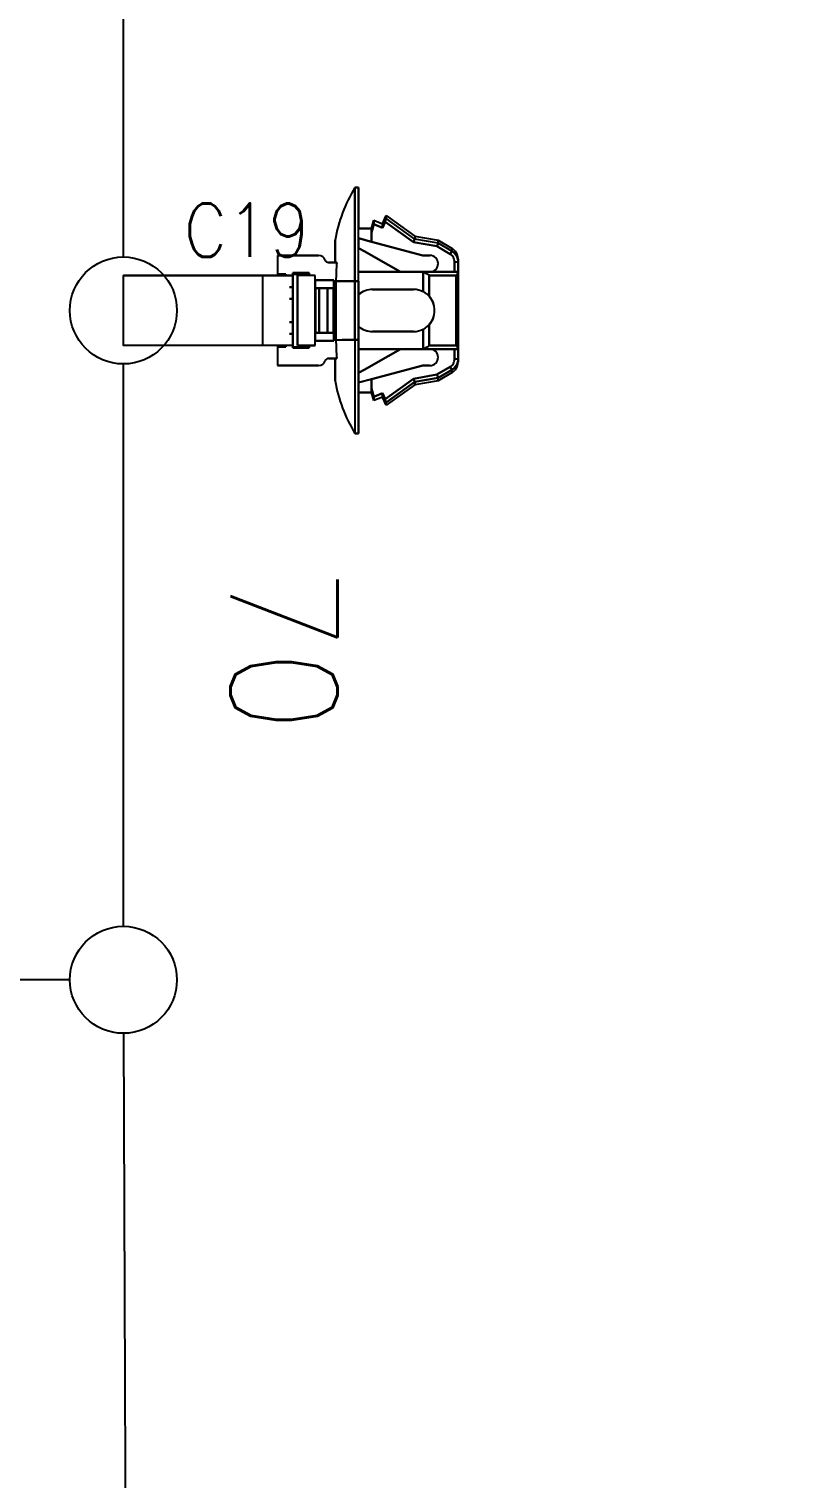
# Model space of a CAD drawing. Header units: inches. Extents: x 47316 to 59086, y 3141 to 11743.
# Drawn here: x 52253.3 to 52289.1, y 8294.4 to 8362.2 of the extents above; entities that cross this region are included whole.
import ezdxf

# ---------------------------------------------------------------- set-up
doc = ezdxf.new("R2010")
doc.units = ezdxf.units.IN
doc.header["$MEASUREMENT"] = 0
doc.styles.get("Standard").update_dxf_attribs({"font": ''})
doc.styles.get('Standard').set_extended_font_data('SimSun')
doc.linetypes.add('_VH_OTCON', pattern='A,0.0001,[7,VeSys.shx,S=0.1,R=0,X=0,Y=0],-0.4,[7,VeSys.shx,S=0.1,R=0,X=0,Y=0],-0.4,["X",Standard,S=1,R=0,X=-0.5,Y=-0.5],-0.0001,[7,VeSys.shx,S=0.1,R=0,X=0,Y=0],-0.4', length=1.2002)

msp = doc.modelspace()

# ---------------------------------------------------------------- linework, layer by layer
at = {"color": 0, "linetype": '_VH_OTCON', "lineweight": -2, "ltscale": 5}
for p, q in [((52257.679, 8351.545), (52257.679, 8382.656)), ((52257.679, 8320.266), (52257.679, 8346.545)), ((52255.179, 8317.766), (52175.961, 8317.766))]:
    msp.add_line(p, q, dxfattribs=at)
at = {"color": 7, "ltscale": 0.0075}
for p, q in [((52268.497, 8354.792), (52268.661, 8354.792)), ((52268.661, 8354.792), (52268.497, 8354.792)), ((52273.313, 8351.31), (52273.149, 8351.31)), ((52273.313, 8351.31), (52273.149, 8351.31)), ((52265.432, 8350.14), (52265.597, 8350.14)), ((52265.597, 8350.14), (52265.432, 8350.14)), ((52268.661, 8350.413), (52268.497, 8350.413)), ((52268.497, 8350.413), (52268.661, 8350.413)), ((52265.597, 8349.593), (52265.432, 8349.593)), ((52265.432, 8349.593), (52265.597, 8349.593)), ((52265.432, 8348.498), (52265.597, 8348.498)), ((52265.597, 8348.498), (52265.432, 8348.498)), ((52265.597, 8347.951), (52265.432, 8347.951)), ((52265.432, 8347.951), (52265.597, 8347.951)), ((52268.497, 8347.677), (52268.661, 8347.677)), ((52268.661, 8347.677), (52268.497, 8347.677)), ((52273.313, 8347.239), (52273.149, 8347.239)), ((52273.149, 8346.781), (52273.313, 8346.781)), ((52273.149, 8346.781), (52273.313, 8346.781)), ((52268.497, 8343.299), (52268.661, 8343.299)), ((52268.661, 8343.299), (52268.497, 8343.299))]:
    msp.add_line(p, q, dxfattribs=at)
at = {"color": 7, "ltscale": 0.2}
for p, q in [((52268.497, 8354.792), (52268.497, 8350.413)), ((52268.497, 8350.413), (52268.497, 8354.792)), ((52268.661, 8350.413), (52268.661, 8354.792)), ((52268.661, 8350.413), (52268.661, 8354.792)), ((52268.497, 8347.677), (52268.497, 8343.299)), ((52268.497, 8347.677), (52268.497, 8343.299)), ((52268.661, 8347.677), (52268.661, 8343.299)), ((52268.661, 8343.299), (52268.661, 8347.677))]:
    msp.add_line(p, q, dxfattribs=at)
at = {"color": 7, "ltscale": 0.087396}
for p, q in [((52268.661, 8354.792), (52268.661, 8352.879)), ((52268.661, 8354.792), (52268.661, 8352.879)), ((52268.661, 8343.299), (52268.661, 8345.212))]:
    msp.add_line(p, q, dxfattribs=at)
at = {"color": 7, "ltscale": 0.019025}
msp.add_line((52269.783, 8353.095), (52269.947, 8353.478), dxfattribs=at)
at = {"color": 7, "ltscale": 0.006177}
msp.add_line((52269.947, 8353.343), (52269.947, 8353.478), dxfattribs=at)
at = {"color": 7, "ltscale": 0.006165}
for p, q in [((52269.947, 8353.478), (52269.947, 8353.343)), ((52271.288, 8352.52), (52271.288, 8352.385)), ((52271.288, 8352.52), (52271.288, 8352.385))]:
    msp.add_line(p, q, dxfattribs=at)
at = {"color": 7, "ltscale": 0.075271}
for p, q in [((52269.947, 8353.478), (52271.288, 8352.52)), ((52271.288, 8352.385), (52269.947, 8353.343)), ((52269.947, 8344.748), (52271.288, 8345.705)), ((52271.288, 8345.705), (52269.947, 8344.748)), ((52271.288, 8345.57), (52269.947, 8344.613))]:
    msp.add_line(p, q, dxfattribs=at)
at = {"color": 7, "ltscale": 0.027499}
for p, q in [((52269.263, 8352.876), (52268.661, 8352.876)), ((52268.661, 8352.876), (52269.263, 8352.876)), ((52269.263, 8345.214), (52268.661, 8345.214)), ((52268.661, 8345.214), (52269.263, 8345.214))]:
    msp.add_line(p, q, dxfattribs=at)
at = {"color": 7, "ltscale": 0.018174}
msp.add_line((52269.263, 8352.876), (52269.373, 8353.259), dxfattribs=at)
at = {"color": 7, "ltscale": 0.018199}
for p, q in [((52269.263, 8352.691), (52269.373, 8353.075)), ((52269.373, 8353.075), (52269.263, 8352.691)), ((52269.263, 8345.399), (52269.373, 8345.016)), ((52269.373, 8345.016), (52269.263, 8345.399))]:
    msp.add_line(p, q, dxfattribs=at)
at = {"color": 7, "ltscale": 0.00033}
for p, q in [((52269.263, 8352.869), (52269.263, 8352.876)), ((52269.783, 8353.095), (52269.783, 8353.088)), ((52269.263, 8345.214), (52269.263, 8345.221))]:
    msp.add_line(p, q, dxfattribs=at)
at = {"color": 7, "ltscale": 0.008441}
for p, q in [((52269.263, 8352.876), (52269.263, 8352.691)), ((52269.263, 8352.691), (52269.263, 8352.876)), ((52269.783, 8353.095), (52269.783, 8352.91))]:
    msp.add_line(p, q, dxfattribs=at)
at = {"color": 7, "ltscale": 0.008432}
msp.add_line((52269.263, 8352.692), (52269.263, 8352.876), dxfattribs=at)
at = {"color": 7, "ltscale": 0.000342}
for p, q in [((52269.263, 8352.876), (52269.263, 8352.869)), ((52269.263, 8345.222), (52269.263, 8345.214))]:
    msp.add_line(p, q, dxfattribs=at)
at = {"color": 7, "ltscale": 0.000286}
for p, q in [((52269.265, 8352.875), (52269.263, 8352.869)), ((52269.263, 8352.869), (52269.265, 8352.875))]:
    msp.add_line(p, q, dxfattribs=at)
at = {"color": 7, "ltscale": 0.002209}
msp.add_line((52269.264, 8352.821), (52269.263, 8352.869), dxfattribs=at)
at = {"color": 7, "ltscale": 0.003674}
for p, q in [((52269.263, 8352.869), (52269.263, 8352.788)), ((52269.263, 8345.302), (52269.263, 8345.222))]:
    msp.add_line(p, q, dxfattribs=at)
at = {"color": 7, "ltscale": 0.00434}
msp.add_line((52269.263, 8352.788), (52269.263, 8352.693), dxfattribs=at)
at = {"color": 7, "ltscale": 0.019785}
for p, q in [((52269.263, 8352.258), (52269.263, 8352.691)), ((52269.263, 8352.691), (52269.263, 8352.258)), ((52269.263, 8345.832), (52269.263, 8345.399)), ((52269.263, 8345.399), (52269.263, 8345.832))]:
    msp.add_line(p, q, dxfattribs=at)
at = {"color": 7, "ltscale": 0.000925}
msp.add_line((52269.373, 8353.259), (52269.373, 8353.239), dxfattribs=at)
at = {"color": 7, "ltscale": 0.020195}
for p, q in [((52269.373, 8353.259), (52269.783, 8353.095)), ((52269.373, 8353.075), (52269.783, 8352.91)), ((52269.783, 8352.91), (52269.373, 8353.075)), ((52269.373, 8345.016), (52269.783, 8345.18)), ((52269.783, 8345.18), (52269.373, 8345.016)), ((52269.783, 8344.996), (52269.373, 8344.831))]:
    msp.add_line(p, q, dxfattribs=at)
at = {"color": 7, "ltscale": 0.000912}
for p, q in [((52269.373, 8353.239), (52269.373, 8353.259)), ((52269.783, 8344.996), (52269.783, 8345.016))]:
    msp.add_line(p, q, dxfattribs=at)
at = {"color": 7, "ltscale": 0.002823}
msp.add_line((52269.373, 8353.239), (52269.373, 8353.177), dxfattribs=at)
at = {"color": 7, "ltscale": 0.00282}
for p, q in [((52269.373, 8353.177), (52269.373, 8353.239)), ((52269.783, 8345.016), (52269.783, 8345.078))]:
    msp.add_line(p, q, dxfattribs=at)
at = {"color": 7, "ltscale": 0.004681}
for p, q in [((52269.373, 8353.177), (52269.373, 8353.075)), ((52269.373, 8353.075), (52269.373, 8353.177))]:
    msp.add_line(p, q, dxfattribs=at)
at = {"color": 7, "ltscale": 0.013619}
for p, q in [((52269.783, 8352.91), (52269.901, 8353.184)), ((52269.901, 8353.184), (52269.783, 8352.91)), ((52269.783, 8345.18), (52269.901, 8344.906)), ((52269.901, 8344.906), (52269.783, 8345.18))]:
    msp.add_line(p, q, dxfattribs=at)
at = {"color": 7, "ltscale": 0.000327}
msp.add_line((52269.783, 8353.088), (52269.783, 8353.095), dxfattribs=at)
at = {"color": 7, "ltscale": 0.008429}
for p, q in [((52269.783, 8352.91), (52269.783, 8353.095)), ((52269.373, 8345.016), (52269.373, 8344.831))]:
    msp.add_line(p, q, dxfattribs=at)
at = {"color": 7, "ltscale": 0.001593}
msp.add_line((52269.784, 8353.053), (52269.783, 8353.088), dxfattribs=at)
at = {"color": 7, "ltscale": 0.003809}
msp.add_line((52269.783, 8353.088), (52269.783, 8353.004), dxfattribs=at)
at = {"color": 7, "ltscale": 0.004291}
msp.add_line((52269.783, 8353.004), (52269.783, 8352.91), dxfattribs=at)
at = {"color": 7, "ltscale": 0.074459}
for p, q in [((52269.901, 8353.184), (52271.227, 8352.237)), ((52271.227, 8352.237), (52269.901, 8353.184)), ((52269.901, 8344.906), (52271.227, 8345.854)), ((52271.227, 8345.854), (52269.901, 8344.906))]:
    msp.add_line(p, q, dxfattribs=at)
at = {"color": 7, "ltscale": 0.075264}
msp.add_line((52271.288, 8352.385), (52269.948, 8353.343), dxfattribs=at)
at = {"color": 7, "ltscale": 0.047501}
for p, q in [((52267.567, 8351.289), (52267.567, 8352.329)), ((52267.567, 8352.329), (52267.567, 8351.289)), ((52267.567, 8345.762), (52267.567, 8346.801)), ((52267.567, 8346.801), (52267.567, 8345.762))]:
    msp.add_line(p, q, dxfattribs=at)
at = {"color": 7, "ltscale": 0.020602}
for p, q in [((52268.661, 8352.419), (52268.661, 8351.968)), ((52268.661, 8352.419), (52268.661, 8351.968)), ((52268.661, 8345.672), (52268.661, 8346.123))]:
    msp.add_line(p, q, dxfattribs=at)
at = {"color": 7, "ltscale": 0.028456}
for p, q in [((52269.263, 8352.258), (52268.661, 8352.419)), ((52268.661, 8352.419), (52269.263, 8352.258)), ((52269.263, 8345.832), (52268.661, 8345.672)), ((52268.661, 8345.672), (52269.263, 8345.832))]:
    msp.add_line(p, q, dxfattribs=at)
at = {"color": 7, "ltscale": 0.11383}
for p, q in [((52271.671, 8351.617), (52269.263, 8352.258)), ((52269.263, 8352.258), (52271.671, 8351.617)), ((52271.671, 8346.473), (52269.263, 8345.832)), ((52269.263, 8345.832), (52271.671, 8346.473))]:
    msp.add_line(p, q, dxfattribs=at)
at = {"color": 7, "ltscale": 0.004321}
for p, q in [((52271.227, 8352.237), (52271.264, 8352.324)), ((52271.264, 8352.324), (52271.227, 8352.237)), ((52271.264, 8345.766), (52271.227, 8345.854)), ((52271.227, 8345.854), (52271.264, 8345.766))]:
    msp.add_line(p, q, dxfattribs=at)
at = {"color": 7, "ltscale": 0.051095}
for p, q in [((52271.227, 8352.237), (52272.329, 8352.044)), ((52272.329, 8352.044), (52271.227, 8352.237)), ((52271.227, 8345.854), (52272.329, 8346.046)), ((52272.329, 8346.046), (52271.227, 8345.854))]:
    msp.add_line(p, q, dxfattribs=at)
at = {"color": 7, "ltscale": 0.000205}
for p, q in [((52271.264, 8352.324), (52271.265, 8352.328)), ((52271.265, 8352.328), (52271.264, 8352.324)), ((52271.265, 8345.762), (52271.264, 8345.766)), ((52271.264, 8345.766), (52271.265, 8345.762))]:
    msp.add_line(p, q, dxfattribs=at)
at = {"color": 7, "ltscale": 0.002621}
for p, q in [((52271.265, 8352.328), (52271.288, 8352.381)), ((52271.288, 8352.381), (52271.265, 8352.328)), ((52271.288, 8345.709), (52271.265, 8345.762)), ((52271.265, 8345.762), (52271.288, 8345.709))]:
    msp.add_line(p, q, dxfattribs=at)
at = {"color": 7, "ltscale": 0.05076}
for p, q in [((52271.288, 8352.52), (52272.383, 8352.329)), ((52272.383, 8345.762), (52271.288, 8345.57))]:
    msp.add_line(p, q, dxfattribs=at)
at = {"color": 7, "ltscale": 0.050769}
msp.add_line((52272.382, 8352.19), (52271.288, 8352.385), dxfattribs=at)
at = {"color": 7, "ltscale": 0.050773}
for p, q in [((52272.382, 8352.19), (52271.288, 8352.381)), ((52271.288, 8345.709), (52272.382, 8345.901)), ((52272.382, 8345.901), (52271.288, 8345.709))]:
    msp.add_line(p, q, dxfattribs=at)
at = {"color": 7, "ltscale": 0.004276}
for p, q in [((52272.362, 8352.132), (52272.329, 8352.044)), ((52272.329, 8352.044), (52272.361, 8352.132)), ((52272.361, 8345.958), (52272.329, 8346.046)), ((52272.329, 8346.046), (52272.362, 8345.959))]:
    msp.add_line(p, q, dxfattribs=at)
at = {"color": 7, "ltscale": 0.0329}
for p, q in [((52272.329, 8352.044), (52272.95, 8351.679)), ((52272.95, 8351.679), (52272.329, 8352.044)), ((52272.329, 8346.046), (52272.95, 8346.412)), ((52272.95, 8346.412), (52272.329, 8346.046))]:
    msp.add_line(p, q, dxfattribs=at)
at = {"color": 7, "ltscale": 0.002806}
for p, q in [((52272.361, 8352.132), (52272.382, 8352.19)), ((52272.382, 8345.901), (52272.361, 8345.958))]:
    msp.add_line(p, q, dxfattribs=at)
at = {"color": 7, "ltscale": 0.00266}
for p, q in [((52272.382, 8352.19), (52272.363, 8352.135)), ((52272.363, 8345.956), (52272.382, 8345.901))]:
    msp.add_line(p, q, dxfattribs=at)
at = {"color": 7, "ltscale": 0.034163}
for p, q in [((52273.028, 8351.813), (52272.382, 8352.19)), ((52272.382, 8345.901), (52273.028, 8346.278))]:
    msp.add_line(p, q, dxfattribs=at)
at = {"color": 7, "ltscale": 0.006219}
msp.add_line((52272.383, 8352.192), (52272.383, 8352.329), dxfattribs=at)
at = {"color": 7, "ltscale": 0.006223}
for p, q in [((52272.383, 8352.329), (52272.383, 8352.192)), ((52272.383, 8345.762), (52272.383, 8345.898)), ((52272.383, 8345.762), (52272.383, 8345.898))]:
    msp.add_line(p, q, dxfattribs=at)
at = {"color": 7, "ltscale": 0.034946}
for p, q in [((52272.383, 8352.329), (52273.042, 8351.941)), ((52273.042, 8346.15), (52272.383, 8345.762))]:
    msp.add_line(p, q, dxfattribs=at)
at = {"color": 7, "ltscale": 0.000128}
for p, q in [((52272.383, 8352.192), (52272.383, 8352.19)), ((52272.383, 8352.19), (52272.383, 8352.192)), ((52272.383, 8345.901), (52272.383, 8345.898))]:
    msp.add_line(p, q, dxfattribs=at)
at = {"color": 7, "ltscale": 0.034208}
for p, q in [((52273.028, 8351.813), (52272.383, 8352.192)), ((52273.028, 8346.278), (52272.383, 8345.898))]:
    msp.add_line(p, q, dxfattribs=at)
at = {"color": 7, "ltscale": 0.039999}
for p, q in [((52264.885, 8351.617), (52264.885, 8350.742)), ((52264.885, 8351.617), (52264.885, 8350.742)), ((52264.885, 8347.349), (52264.885, 8346.473)), ((52264.885, 8347.349), (52264.885, 8346.473))]:
    msp.add_line(p, q, dxfattribs=at)
at = {"color": 7, "ltscale": 0.022501}
for p, q in [((52264.885, 8351.617), (52265.378, 8351.617)), ((52265.378, 8351.617), (52264.885, 8351.617)), ((52264.885, 8346.473), (52265.378, 8346.473)), ((52264.885, 8346.473), (52265.378, 8346.473))]:
    msp.add_line(p, q, dxfattribs=at)
at = {"color": 7, "ltscale": 0.064999}
for p, q in [((52265.378, 8351.617), (52266.801, 8351.617)), ((52266.801, 8351.617), (52265.378, 8351.617)), ((52265.378, 8346.473), (52266.801, 8346.473)), ((52265.378, 8346.473), (52266.801, 8346.473))]:
    msp.add_line(p, q, dxfattribs=at)
at = {"color": 7, "ltscale": 0.015242}
for p, q in [((52268.952, 8351.8), (52268.661, 8351.964)), ((52268.661, 8346.126), (52268.952, 8346.29))]:
    msp.add_line(p, q, dxfattribs=at)
at = {"color": 7, "ltscale": 0.015215}
msp.add_line((52268.661, 8351.964), (52268.951, 8351.801), dxfattribs=at)
at = {"color": 7, "ltscale": 0.02701}
msp.add_line((52268.951, 8351.801), (52269.466, 8351.51), dxfattribs=at)
at = {"color": 7, "ltscale": 0.026985}
for p, q in [((52269.466, 8351.51), (52268.952, 8351.8)), ((52268.952, 8346.29), (52269.466, 8346.581))]:
    msp.add_line(p, q, dxfattribs=at)
at = {"color": 7, "ltscale": 0.064963}
msp.add_line((52269.393, 8351.551), (52270.632, 8350.851), dxfattribs=at)
at = {"color": 7, "ltscale": 0.061156}
for p, q in [((52270.632, 8350.851), (52269.466, 8351.51)), ((52269.466, 8346.581), (52270.632, 8347.239))]:
    msp.add_line(p, q, dxfattribs=at)
at = {"color": 7, "ltscale": 0.061161}
msp.add_line((52269.466, 8351.51), (52270.632, 8350.851), dxfattribs=at)
at = {"color": 7, "ltscale": 0.014999}
for p, q in [((52272, 8351.617), (52271.671, 8351.617)), ((52272, 8351.617), (52271.671, 8351.617)), ((52271.671, 8351.617), (52272, 8351.617)), ((52272, 8346.473), (52271.671, 8346.473)), ((52271.671, 8346.473), (52272, 8346.473))]:
    msp.add_line(p, q, dxfattribs=at)
at = {"color": 7, "ltscale": 0.007092}
for p, q in [((52273.028, 8351.813), (52272.95, 8351.679)), ((52272.95, 8351.679), (52273.028, 8351.813)), ((52272.95, 8346.412), (52273.028, 8346.278)), ((52273.028, 8346.278), (52272.95, 8346.412))]:
    msp.add_line(p, q, dxfattribs=at)
at = {"color": 7, "ltscale": 0.00587}
msp.add_line((52273.044, 8351.94), (52273.028, 8351.813), dxfattribs=at)
at = {"color": 7, "ltscale": 0.005865}
for p, q in [((52273.028, 8351.813), (52273.043, 8351.94)), ((52273.043, 8346.15), (52273.028, 8346.278))]:
    msp.add_line(p, q, dxfattribs=at)
at = {"color": 7, "ltscale": 0.007248}
msp.add_line((52273.313, 8351.31), (52273.313, 8351.468), dxfattribs=at)
at = {"color": 7, "ltscale": 0.001605}
msp.add_line((52273.313, 8351.425), (52273.313, 8351.46), dxfattribs=at)
at = {"color": 7, "ltscale": 0.006183}
msp.add_line((52273.313, 8351.445), (52273.313, 8351.31), dxfattribs=at)
at = {"color": 7, "ltscale": 0.004422}
msp.add_line((52273.313, 8351.31), (52273.313, 8351.407), dxfattribs=at)
at = {"color": 7, "ltscale": 0.012915}
msp.add_line((52273.313, 8351.407), (52273.313, 8351.124), dxfattribs=at)
at = {"color": 0, "ltscale": 0.378893}
msp.add_line((52264.179, 8350.687), (52257.679, 8350.687), dxfattribs=at)
at = {"color": 0, "ltscale": 0.37888}
msp.add_line((52264.179, 8350.687), (52257.679, 8350.687), dxfattribs=at)
at = {"color": 7, "ltscale": 0.0644}
for p, q in [((52264.179, 8350.687), (52265.589, 8350.687)), ((52265.589, 8350.687), (52264.179, 8350.687)), ((52265.589, 8347.403), (52264.179, 8347.403)), ((52265.589, 8347.403), (52264.179, 8347.403))]:
    msp.add_line(p, q, dxfattribs=at)
at = {"color": 7, "ltscale": 0.0175}
for p, q in [((52264.885, 8350.742), (52265.268, 8350.742)), ((52265.268, 8350.742), (52264.885, 8350.742)), ((52264.885, 8347.349), (52265.268, 8347.349)), ((52264.885, 8347.349), (52265.268, 8347.349)), ((52265.268, 8347.349), (52264.885, 8347.349))]:
    msp.add_line(p, q, dxfattribs=at)
at = {"color": 7, "ltscale": 0.002499}
for p, q in [((52264.885, 8350.742), (52264.885, 8350.687)), ((52265.268, 8350.687), (52265.268, 8350.742)), ((52265.268, 8350.742), (52265.268, 8350.687)), ((52265.597, 8350.797), (52265.597, 8350.742)), ((52265.597, 8350.742), (52265.597, 8350.797)), ((52265.597, 8350.742), (52265.597, 8350.797)), ((52266.308, 8350.687), (52266.308, 8350.742)), ((52266.308, 8350.742), (52266.308, 8350.687)), ((52266.308, 8350.687), (52266.308, 8350.742)), ((52264.885, 8347.403), (52264.885, 8347.349)), ((52265.268, 8347.349), (52265.268, 8347.403)), ((52265.268, 8347.403), (52265.268, 8347.349)), ((52265.597, 8347.294), (52265.597, 8347.349)), ((52265.597, 8347.294), (52265.597, 8347.349)), ((52266.308, 8347.349), (52266.308, 8347.403)), ((52266.308, 8347.403), (52266.308, 8347.349)), ((52266.308, 8347.349), (52266.308, 8347.403))]:
    msp.add_line(p, q, dxfattribs=at)
at = {"color": 7, "ltscale": 2.6e-05}
for p, q in [((52264.885, 8350.742), (52264.886, 8350.742)), ((52264.886, 8347.349), (52264.885, 8347.349))]:
    msp.add_line(p, q, dxfattribs=at)
at = {"color": 7, "ltscale": 0.035001}
for p, q in [((52266.363, 8350.797), (52265.597, 8350.797)), ((52266.363, 8350.797), (52265.597, 8350.797)), ((52265.597, 8350.797), (52266.363, 8350.797)), ((52265.597, 8347.294), (52266.363, 8347.294)), ((52266.363, 8347.294), (52265.597, 8347.294)), ((52268.661, 8347.677), (52267.895, 8347.677)), ((52268.661, 8347.677), (52267.895, 8347.677))]:
    msp.add_line(p, q, dxfattribs=at)
at = {"color": 7, "ltscale": 0.032501}
for p, q in [((52265.597, 8350.742), (52266.308, 8350.742)), ((52266.308, 8350.742), (52265.597, 8350.742)), ((52265.597, 8347.349), (52266.308, 8347.349)), ((52265.597, 8347.349), (52266.308, 8347.349))]:
    msp.add_line(p, q, dxfattribs=at)
at = {"color": 7, "ltscale": 0.154999}
for p, q in [((52265.597, 8347.349), (52265.597, 8350.742)), ((52265.597, 8350.742), (52265.597, 8347.349))]:
    msp.add_line(p, q, dxfattribs=at)
at = {"color": 7, "ltscale": 0.0375}
for p, q in [((52266.636, 8350.687), (52265.815, 8350.687)), ((52266.636, 8350.687), (52265.815, 8350.687)), ((52265.815, 8347.403), (52266.636, 8347.403)), ((52266.636, 8347.403), (52265.815, 8347.403))]:
    msp.add_line(p, q, dxfattribs=at)
at = {"color": 7, "ltscale": 0.15}
for p, q in [((52265.815, 8350.687), (52265.815, 8347.403)), ((52265.815, 8347.403), (52265.815, 8350.687)), ((52266.636, 8347.403), (52266.636, 8350.687)), ((52266.636, 8347.403), (52266.636, 8350.687)), ((52273.231, 8350.687), (52273.231, 8347.403)), ((52273.231, 8347.403), (52273.231, 8350.687))]:
    msp.add_line(p, q, dxfattribs=at)
at = {"color": 7, "ltscale": 0.004999}
for p, q in [((52266.363, 8350.687), (52266.363, 8350.797)), ((52266.363, 8350.797), (52266.363, 8350.687)), ((52266.363, 8347.294), (52266.363, 8347.403)), ((52266.363, 8347.403), (52266.363, 8347.294))]:
    msp.add_line(p, q, dxfattribs=at)
at = {"color": 7, "ltscale": 0.017476}
for p, q in [((52267.265, 8351.289), (52267.648, 8351.289)), ((52267.265, 8346.801), (52267.648, 8346.801))]:
    msp.add_line(p, q, dxfattribs=at)
at = {"color": 7, "ltscale": 0.017471}
for p, q in [((52267.647, 8351.289), (52267.265, 8351.289)), ((52267.647, 8346.801), (52267.265, 8346.801))]:
    msp.add_line(p, q, dxfattribs=at)
at = {"color": 7, "ltscale": 0.00369}
for p, q in [((52267.567, 8351.289), (52267.648, 8351.289)), ((52267.648, 8346.801), (52267.567, 8346.801))]:
    msp.add_line(p, q, dxfattribs=at)
at = {"color": 7, "ltscale": 0.089999}
for p, q in [((52270.632, 8350.851), (52268.661, 8350.851)), ((52268.661, 8350.851), (52270.632, 8350.851)), ((52268.661, 8347.239), (52270.632, 8347.239)), ((52270.632, 8347.239), (52268.661, 8347.239))]:
    msp.add_line(p, q, dxfattribs=at)
at = {"color": 7, "ltscale": 0.039936}
for p, q in [((52271.506, 8350.851), (52270.632, 8350.851)), ((52270.632, 8350.851), (52271.506, 8350.851)), ((52270.632, 8347.239), (52271.506, 8347.239)), ((52271.506, 8347.239), (52270.632, 8347.239))]:
    msp.add_line(p, q, dxfattribs=at)
at = {"color": 7, "ltscale": 0.082565}
for p, q in [((52271.506, 8350.851), (52273.313, 8350.851)), ((52273.313, 8350.851), (52271.506, 8350.851)), ((52273.313, 8347.239), (52271.506, 8347.239)), ((52271.506, 8347.239), (52273.313, 8347.239))]:
    msp.add_line(p, q, dxfattribs=at)
at = {"color": 7, "ltscale": 0.041339}
for p, q in [((52271.69, 8349.918), (52271.69, 8350.823)), ((52271.69, 8350.823), (52271.69, 8349.918)), ((52271.69, 8347.267), (52271.69, 8348.172)), ((52271.69, 8348.172), (52271.69, 8347.267))]:
    msp.add_line(p, q, dxfattribs=at)
at = {"color": 7, "ltscale": 0.002635}
for p, q in [((52271.69, 8350.823), (52271.744, 8350.803)), ((52271.744, 8347.287), (52271.69, 8347.267))]:
    msp.add_line(p, q, dxfattribs=at)
at = {"color": 7, "ltscale": 0.002634}
for p, q in [((52271.744, 8350.803), (52271.69, 8350.823)), ((52271.69, 8347.267), (52271.744, 8347.287))]:
    msp.add_line(p, q, dxfattribs=at)
at = {"color": 7, "ltscale": 0.057954}
for p, q in [((52273.231, 8350.687), (52271.962, 8350.687)), ((52271.962, 8350.687), (52273.231, 8350.687)), ((52271.962, 8347.403), (52273.231, 8347.403)), ((52273.231, 8347.403), (52271.962, 8347.403))]:
    msp.add_line(p, q, dxfattribs=at)
at = {"color": 7, "ltscale": 0.044711}
for p, q in [((52271.962, 8350.687), (52271.962, 8349.708)), ((52271.962, 8349.708), (52271.962, 8350.687)), ((52271.962, 8348.382), (52271.962, 8347.403)), ((52271.962, 8347.403), (52271.962, 8348.382))]:
    msp.add_line(p, q, dxfattribs=at)
at = {"color": 7, "ltscale": 0.020941}
for p, q in [((52273.149, 8351.31), (52273.149, 8350.851)), ((52273.149, 8350.851), (52273.149, 8351.31)), ((52273.313, 8351.31), (52273.313, 8350.851)), ((52273.313, 8350.851), (52273.313, 8351.31)), ((52273.149, 8346.781), (52273.149, 8347.239)), ((52273.149, 8347.239), (52273.149, 8346.781)), ((52273.313, 8347.239), (52273.313, 8346.781)), ((52273.313, 8346.781), (52273.313, 8347.239))]:
    msp.add_line(p, q, dxfattribs=at)
at = {"color": 7, "ltscale": 0.000399}
msp.add_line((52273.312, 8350.823), (52273.313, 8350.832), dxfattribs=at)
at = {"color": 7, "ltscale": 0.012512}
for p, q in [((52273.313, 8351.124), (52273.313, 8350.85)), ((52273.313, 8347.24), (52273.313, 8346.966))]:
    msp.add_line(p, q, dxfattribs=at)
at = {"color": 7, "ltscale": 0.000995}
for p, q in [((52273.313, 8350.851), (52273.313, 8350.83)), ((52273.313, 8350.83), (52273.313, 8350.851)), ((52273.313, 8347.261), (52273.313, 8347.239)), ((52273.313, 8347.239), (52273.313, 8347.261))]:
    msp.add_line(p, q, dxfattribs=at)
at = {"color": 7, "ltscale": 0.163214}
msp.add_line((52273.313, 8350.832), (52273.313, 8347.259), dxfattribs=at)
at = {"color": 7, "ltscale": 0.163013}
msp.add_line((52273.313, 8347.261), (52273.313, 8350.83), dxfattribs=at)
at = {"color": 7, "ltscale": 0.000368}
msp.add_line((52265.588, 8350.14), (52265.597, 8350.14), dxfattribs=at)
at = {"color": 7, "ltscale": 0.025}
for p, q in [((52265.589, 8350.14), (52265.589, 8349.593)), ((52265.589, 8350.14), (52265.589, 8349.593)), ((52265.589, 8348.498), (52265.589, 8347.951)), ((52265.589, 8348.498), (52265.589, 8347.951)), ((52265.597, 8348.498), (52265.597, 8347.951)), ((52265.432, 8346.473), (52264.885, 8346.473))]:
    msp.add_line(p, q, dxfattribs=at)
at = {"color": 7, "ltscale": 0.023056}
msp.add_line((52265.597, 8350.097), (52265.597, 8349.593), dxfattribs=at)
at = {"color": 7, "ltscale": 0.040002}
for p, q in [((52267.512, 8350.468), (52266.636, 8350.468)), ((52267.512, 8350.468), (52266.636, 8350.468)), ((52266.636, 8350.468), (52267.512, 8350.468)), ((52266.636, 8347.622), (52267.512, 8347.622)), ((52267.512, 8347.622), (52266.636, 8347.622))]:
    msp.add_line(p, q, dxfattribs=at)
at = {"color": 7, "ltscale": 0.017502}
for p, q in [((52266.636, 8350.468), (52266.636, 8350.085)), ((52266.636, 8348.005), (52266.636, 8347.622))]:
    msp.add_line(p, q, dxfattribs=at)
at = {"color": 7, "ltscale": 0.00087}
for p, q in [((52266.655, 8350.085), (52266.636, 8350.085)), ((52266.636, 8350.085), (52266.655, 8350.085)), ((52266.655, 8348.005), (52266.636, 8348.005)), ((52266.636, 8348.005), (52266.655, 8348.005))]:
    msp.add_line(p, q, dxfattribs=at)
at = {"color": 7, "ltscale": 0.095001}
for p, q in [((52266.655, 8348.005), (52266.655, 8350.085)), ((52266.655, 8350.085), (52266.655, 8348.005)), ((52266.818, 8348.005), (52266.818, 8350.085)), ((52266.818, 8350.085), (52266.818, 8348.005)), ((52267.209, 8350.085), (52267.209, 8348.005)), ((52267.209, 8348.005), (52267.209, 8350.085)), ((52267.48, 8350.085), (52267.48, 8348.005))]:
    msp.add_line(p, q, dxfattribs=at)
at = {"color": 7, "ltscale": 0.007443}
for p, q in [((52266.818, 8350.085), (52266.655, 8350.085)), ((52266.655, 8350.085), (52266.818, 8350.085)), ((52266.818, 8348.005), (52266.655, 8348.005)), ((52266.655, 8348.005), (52266.818, 8348.005))]:
    msp.add_line(p, q, dxfattribs=at)
at = {"color": 7, "ltscale": 0.017839}
for p, q in [((52267.209, 8350.085), (52266.818, 8350.085)), ((52266.818, 8350.085), (52267.209, 8350.085)), ((52267.209, 8348.005), (52266.818, 8348.005)), ((52266.818, 8348.005), (52267.209, 8348.005))]:
    msp.add_line(p, q, dxfattribs=at)
at = {"color": 7, "ltscale": 0.012407}
for p, q in [((52267.48, 8350.085), (52267.209, 8350.085)), ((52267.48, 8348.005), (52267.209, 8348.005))]:
    msp.add_line(p, q, dxfattribs=at)
at = {"color": 7, "ltscale": 0.013841}
for p, q in [((52267.209, 8350.085), (52267.512, 8350.085)), ((52267.512, 8348.005), (52267.209, 8348.005))]:
    msp.add_line(p, q, dxfattribs=at)
at = {"color": 7, "ltscale": 0.001447}
msp.add_line((52267.48, 8350.085), (52267.512, 8350.085), dxfattribs=at)
at = {"color": 7, "ltscale": 0.129999}
for p, q in [((52267.512, 8347.622), (52267.512, 8350.468)), ((52267.512, 8350.468), (52267.512, 8347.622))]:
    msp.add_line(p, q, dxfattribs=at)
at = {"color": 7, "ltscale": 0.040569}
for p, q in [((52268.497, 8350.413), (52267.609, 8350.413)), ((52267.609, 8347.677), (52268.497, 8347.677))]:
    msp.add_line(p, q, dxfattribs=at)
at = {"color": 7, "ltscale": 0.125}
for p, q in [((52267.609, 8350.413), (52267.609, 8347.677)), ((52267.609, 8347.677), (52267.609, 8350.413)), ((52268.497, 8350.413), (52268.497, 8347.677)), ((52268.497, 8347.677), (52268.497, 8350.413)), ((52268.661, 8350.413), (52268.661, 8347.677)), ((52268.661, 8347.677), (52268.661, 8350.413))]:
    msp.add_line(p, q, dxfattribs=at)
at = {"color": 7, "ltscale": 0.040567}
for p, q in [((52267.609, 8350.413), (52268.497, 8350.413)), ((52267.609, 8347.677), (52268.497, 8347.677))]:
    msp.add_line(p, q, dxfattribs=at)
at = {"color": 7, "ltscale": 0.02751}
msp.add_line((52268.497, 8350.413), (52267.895, 8350.413), dxfattribs=at)
msp.add_line((52268.497, 8350.413), (52267.895, 8350.413), dxfattribs=at)
at = {"color": 7, "ltscale": 0.0875}
for p, q in [((52269.318, 8350.03), (52271.234, 8350.03)), ((52271.234, 8350.03), (52269.318, 8350.03)), ((52271.234, 8350.03), (52269.318, 8350.03)), ((52271.234, 8348.06), (52269.318, 8348.06)), ((52269.318, 8348.06), (52271.234, 8348.06)), ((52268.661, 8345.214), (52268.661, 8343.299))]:
    msp.add_line(p, q, dxfattribs=at)
at = {"color": 7, "ltscale": 0.000598}
msp.add_line((52271.962, 8349.708), (52271.953, 8349.718), dxfattribs=at)
at = {"color": 7, "ltscale": 0.000322}
msp.add_line((52265.597, 8348.498), (52265.589, 8348.498), dxfattribs=at)
at = {"color": 7, "ltscale": 0.023952}
msp.add_line((52267.161, 8348.005), (52266.636, 8348.005), dxfattribs=at)
at = {"color": 7, "ltscale": 0.014789}
msp.add_line((52267.188, 8348.005), (52267.512, 8348.005), dxfattribs=at)
at = {"color": 7, "ltscale": 0.001863}
msp.add_line((52271.935, 8348.354), (52271.963, 8348.383), dxfattribs=at)
at = {"color": 7, "ltscale": 0.000505}
msp.add_line((52271.962, 8348.382), (52271.955, 8348.374), dxfattribs=at)
at = {"color": 7, "ltscale": 0.108633}
msp.add_line((52264.885, 8347.403), (52262.507, 8347.403), dxfattribs=at)
at = {"color": 7, "ltscale": 0.098454}
msp.add_line((52264.885, 8347.403), (52262.73, 8347.403), dxfattribs=at)
at = {"color": 7, "ltscale": 0.057913}
msp.add_line((52264.885, 8347.403), (52263.617, 8347.403), dxfattribs=at)
at = {"color": 7, "ltscale": 0.021939}
msp.add_line((52265.597, 8347.349), (52266.077, 8347.349), dxfattribs=at)
at = {"color": 7, "ltscale": 0.000629}
msp.add_line((52265.597, 8347.308), (52265.597, 8347.294), dxfattribs=at)
at = {"color": 7, "ltscale": 0.010562}
msp.add_line((52266.308, 8347.349), (52266.077, 8347.349), dxfattribs=at)
at = {"color": 7, "ltscale": 0.002502}
msp.add_line((52266.363, 8347.403), (52266.308, 8347.403), dxfattribs=at)
at = {"color": 7, "ltscale": 0.013786}
msp.add_line((52267.567, 8346.801), (52267.265, 8346.801), dxfattribs=at)
at = {"color": 7, "ltscale": 0.065039}
msp.add_line((52270.632, 8347.239), (52269.392, 8346.539), dxfattribs=at)
at = {"color": 7, "ltscale": 0.06116}
msp.add_line((52270.632, 8347.239), (52269.466, 8346.581), dxfattribs=at)
at = {"color": 7, "ltscale": 0.040697}
msp.add_line((52270.428, 8347.239), (52269.537, 8347.239), dxfattribs=at)
at = {"color": 7, "ltscale": 0.040701}
msp.add_line((52269.537, 8347.239), (52270.428, 8347.239), dxfattribs=at)
at = {"color": 7, "ltscale": 0.048712}
msp.add_line((52271.698, 8347.239), (52270.632, 8347.239), dxfattribs=at)
at = {"color": 7, "ltscale": 0.008279}
msp.add_line((52271.879, 8347.239), (52271.698, 8347.239), dxfattribs=at)
at = {"color": 7, "ltscale": 0.005516}
msp.add_line((52272, 8347.239), (52271.879, 8347.239), dxfattribs=at)
at = {"color": 7, "ltscale": 0.052501}
msp.add_line((52273.149, 8347.239), (52272, 8347.239), dxfattribs=at)
at = {"color": 7, "ltscale": 0.015717}
msp.add_line((52273.313, 8346.622), (52273.313, 8346.966), dxfattribs=at)
at = {"color": 7, "ltscale": 0.015729}
msp.add_line((52273.313, 8346.966), (52273.313, 8346.622), dxfattribs=at)
at = {"color": 7, "ltscale": 0.0625}
msp.add_line((52266.801, 8346.473), (52265.432, 8346.473), dxfattribs=at)
at = {"color": 7, "ltscale": 0.015289}
msp.add_line((52268.952, 8346.29), (52268.66, 8346.126), dxfattribs=at)
at = {"color": 7, "ltscale": 0.020749}
msp.add_line((52268.661, 8346.126), (52268.661, 8345.672), dxfattribs=at)
at = {"color": 7, "ltscale": 0.02697}
msp.add_line((52269.466, 8346.581), (52268.952, 8346.29), dxfattribs=at)
at = {"color": 7, "ltscale": 0.005864}
msp.add_line((52273.044, 8346.15), (52273.028, 8346.278), dxfattribs=at)
at = {"color": 7, "ltscale": 0.006299}
msp.add_line((52269.263, 8345.399), (52269.264, 8345.261), dxfattribs=at)
at = {"color": 7, "ltscale": 0.006305}
msp.add_line((52269.263, 8345.261), (52269.263, 8345.399), dxfattribs=at)
at = {"color": 7, "ltscale": 0.00329}
msp.add_line((52269.263, 8345.374), (52269.263, 8345.302), dxfattribs=at)
at = {"color": 7, "ltscale": 0.006641}
msp.add_line((52269.263, 8345.214), (52269.263, 8345.36), dxfattribs=at)
at = {"color": 7, "ltscale": 0.001825}
msp.add_line((52269.263, 8345.221), (52269.264, 8345.261), dxfattribs=at)
at = {"color": 7, "ltscale": 0.002142}
msp.add_line((52269.264, 8345.261), (52269.263, 8345.214), dxfattribs=at)
at = {"color": 7, "ltscale": 0.002136}
msp.add_line((52269.263, 8345.214), (52269.263, 8345.261), dxfattribs=at)
at = {"color": 7, "ltscale": 0.006168}
for p, q in [((52271.288, 8345.705), (52271.288, 8345.57)), ((52271.288, 8345.57), (52271.288, 8345.705))]:
    msp.add_line(p, q, dxfattribs=at)
at = {"color": 7, "ltscale": 0.018183}
msp.add_line((52269.373, 8344.831), (52269.263, 8345.214), dxfattribs=at)
at = {"color": 7, "ltscale": 0.008438}
msp.add_line((52269.373, 8344.831), (52269.373, 8345.016), dxfattribs=at)
at = {"color": 7, "ltscale": 0.002185}
msp.add_line((52269.373, 8344.922), (52269.373, 8344.874), dxfattribs=at)
at = {"color": 7, "ltscale": 0.004715}
msp.add_line((52269.783, 8345.18), (52269.784, 8345.077), dxfattribs=at)
at = {"color": 7, "ltscale": 0.004687}
msp.add_line((52269.783, 8345.078), (52269.783, 8345.18), dxfattribs=at)
at = {"color": 7, "ltscale": 0.002869}
msp.add_line((52269.783, 8345.066), (52269.783, 8345.003), dxfattribs=at)
at = {"color": 7, "ltscale": 0.002856}
msp.add_line((52269.783, 8345.002), (52269.784, 8345.065), dxfattribs=at)
at = {"color": 7, "ltscale": 0.002832}
msp.add_line((52269.784, 8345.077), (52269.784, 8345.015), dxfattribs=at)
at = {"color": 7, "ltscale": 0.0009}
msp.add_line((52269.784, 8345.015), (52269.784, 8344.995), dxfattribs=at)
at = {"color": 7, "ltscale": 0.019}
msp.add_line((52269.947, 8344.613), (52269.784, 8344.995), dxfattribs=at)
at = {"color": 7, "ltscale": 0.005249}
msp.add_line((52269.947, 8344.634), (52269.947, 8344.749), dxfattribs=at)
at = {"color": 7, "ltscale": 0.005222}
msp.add_line((52269.947, 8344.633), (52269.947, 8344.748), dxfattribs=at)
at = {"color": 7, "ltscale": 0.000916}
msp.add_line((52269.947, 8344.614), (52269.947, 8344.634), dxfattribs=at)
at = {"color": 7, "ltscale": 0.000903}
msp.add_line((52269.947, 8344.613), (52269.947, 8344.633), dxfattribs=at)
at = {"color": 7, "ltscale": 4.9e-05}
msp.add_line((52269.947, 8344.613), (52269.947, 8344.614), dxfattribs=at)
at = {"color": 7, "ltscale": 4.3e-05}
msp.add_line((52269.947, 8344.613), (52269.947, 8344.613), dxfattribs=at)
at = {"color": 7}
for points in [[(52273.028, 8351.813), (52273.147, 8351.72), (52273.237, 8351.599), (52273.293, 8351.459), (52273.313, 8351.31)], [(52273.028, 8351.813), (52273.128, 8351.74), (52273.208, 8351.647), (52273.277, 8351.513), (52273.313, 8351.31)], [(52271.962, 8349.708), (52272.101, 8349.513), (52272.153, 8349.401)], [(52272.153, 8348.69), (52272.101, 8348.578), (52271.962, 8348.382)], [(52273.313, 8346.781), (52273.293, 8346.63), (52273.236, 8346.49), (52273.147, 8346.37), (52273.028, 8346.278)], [(52273.313, 8346.781), (52273.294, 8346.633), (52273.239, 8346.494), (52273.17, 8346.394), (52273.028, 8346.278)]]:
    msp.add_lwpolyline(points, dxfattribs=at)
at = {"color": 0}
msp.add_lwpolyline([(52264.179, 8350.687), (52264.179, 8347.403), (52257.679, 8347.403), (52257.679, 8350.687)], close=True, dxfattribs=at)
at = {"color": 0, "linetype": '_VH_OTCON', "lineweight": -2, "ltscale": 5}
msp.add_lwpolyline([(52257.688, 8315.266), (52257.82, 8278.575), (52330.528, 8278.763)], dxfattribs=at)
at = {"color": 0, "linetype": 'Continuous', "lineweight": -2}
for centre in [(52257.679, 8349.045), (52257.679, 8317.766)]:
    msp.add_circle(centre, 2.5, dxfattribs=at)
at = {"color": 7}
for centre, radius, start, end in [((52274.592, 8351.082), 7.135, 148.67342, 169.93567), ((52274.592, 8351.082), 7.135, 148.67342, 169.93567), ((52269.143, 8353.513), 0.825, 336.55456, 343.51731), ((52269.107, 8353.526), 0.865, 336.71505, 343.35898), ((52269.685, 8353.363), 0.264, 341.38165, 355.61079), ((52269.68, 8353.364), 0.268, 341.52216, 355.55839), ((52266.801, 8351.289), 0.328, 19.47067, 90.00062), ((52266.801, 8351.289), 0.328, 19.47122, 90.00001), ((52267.265, 8351.454), 0.165, 199.54311, 227.73083), ((52267.266, 8351.455), 0.166, 199.78678, 269.68444), ((52267.265, 8351.453), 0.164, 199.49068, 269.98095), ((52272, 8351.234), 0.383, 270.02454, 89.97546), ((52272, 8351.234), 0.383, 270.00788, 89.99211), ((52272.756, 8351.35), 0.382, 43.03467, 59.47108), ((52272.637, 8351.196), 0.576, 46.29709, 57.0928), ((52272.736, 8351.331), 0.409, 27.6521, 43.02356), ((52272.759, 8351.35), 0.38, 26.81073, 43.39365), ((52272.754, 8351.462), 0.559, 0.65735, 58.8475), ((52272.709, 8351.318), 0.44, 13.30412, 27.62011), ((52272.73, 8351.324), 0.417, 13.23875, 28.16047), ((52272.682, 8351.311), 0.467, 359.87705, 13.35397), ((52272.461, 8351.288), 0.688, 1.79095, 10.9305), ((52277.658, 8350.415), 10.049, 177.51071, 180.00628), ((52280.45, 8350.365), 12.841, 177.82964, 179.78259), ((52280.188, 8350.231), 12.585, 175.17517, 177.17418), ((52277.167, 8350.44), 9.557, 174.90197, 177.5344), ((52271.506, 8350.233), 0.619, 72.74812, 90.03792), ((52271.511, 8350.262), 0.589, 72.36655, 90.53927), ((52271.302, 8349.74), 1.151, 62.65765, 67.43309), ((52271.298, 8349.73), 1.162, 62.7219, 67.45356), ((52271.014, 8349.193), 1.77, 57.60215, 62.51411), ((52271.029, 8349.22), 1.738, 57.55189, 62.45784), ((52272.82, 8351.053), 0.55, 318.29771, 328.94878), ((52272.806, 8351.063), 0.567, 318.49372, 328.8197), ((52273.099, 8350.884), 0.224, 329.20213, 338.81818), ((52273.099, 8350.883), 0.223, 329.31691, 338.97011), ((52273.234, 8350.834), 0.0799, 337.72775, 357.12305), ((52273.234, 8350.833), 0.0794, 337.7787, 357.33327), ((52269.324, 8349.031), 1, 90.32706, 131.51479), ((52269.318, 8349.046), 0.985, 89.97438, 131.80818), ((52269.317, 8349.048), 0.983, 107.70354, 131.84545), ((52271.234, 8349.045), 0.985, 62.4207, 89.99955), ((52271.234, 8349.045), 0.985, 75.51643, 89.99977), ((52271.233, 8349.039), 0.992, 75.39184, 89.95177), ((52271.233, 8349.038), 0.993, 74.73186, 89.94403), ((52271.229, 8349.037), 0.993, 62.39705, 89.7505), ((52271.231, 8349.035), 0.995, 52.95203, 62.57487), ((52271.231, 8349.042), 0.99, 52.68806, 62.37343), ((52271.259, 8349.071), 0.949, 42.19852, 52.97277), ((52271.233, 8349.044), 0.986, 42.33377, 52.70298), ((52271.221, 8349.042), 0.997, 21.09845, 41.99924), ((52271.232, 8349.044), 0.987, 15.00296, 24.16276), ((52271.233, 8349.045), 0.985, 16.51084, 23.46678), ((52271.234, 8349.042), 0.985, 0.21203, 21.35418), ((52271.219, 8349.044), 1, 0.06599, 20.90119), ((52271.222, 8349.049), 0.997, 317.99552, 338.90048), ((52271.233, 8349.046), 0.986, 330.06886, 343.56519), ((52271.234, 8349.049), 0.985, 338.64582, 359.78797), ((52271.218, 8349.046), 1, 339.10094, 359.93436), ((52269.318, 8349.045), 0.984, 228.18134, 270.02439), ((52269.324, 8349.059), 1, 228.48521, 269.67294), ((52269.319, 8349.051), 0.991, 252.08657, 269.95157), ((52271.229, 8349.053), 0.993, 270.2495, 297.60295), ((52271.234, 8349.045), 0.985, 270.00044, 297.57931), ((52271.233, 8349.052), 0.992, 270.04883, 284.39081), ((52271.231, 8349.056), 0.995, 297.42513, 307.04797), ((52271.231, 8349.049), 0.99, 297.62657, 307.31194), ((52271.259, 8349.019), 0.949, 307.02722, 317.80148), ((52271.233, 8349.047), 0.986, 307.29703, 317.66624), ((52280.45, 8347.726), 12.841, 180.21741, 182.17035), ((52277.659, 8347.676), 10.05, 179.99389, 182.48915), ((52280.45, 8347.726), 12.841, 180.21741, 182.17035), ((52271.298, 8348.361), 1.162, 292.5469, 297.27728), ((52271.302, 8348.35), 1.151, 292.56712, 297.34201), ((52271.014, 8348.898), 1.77, 297.48561, 302.39819), ((52271.03, 8348.87), 1.738, 297.54196, 302.44836), ((52272.821, 8347.038), 0.548, 31.0217, 41.69488), ((52272.807, 8347.028), 0.566, 31.19109, 41.53294), ((52273.099, 8347.206), 0.224, 21.18328, 30.79471), ((52273.099, 8347.207), 0.223, 21.0314, 30.67778), ((52273.233, 8347.254), 0.0802, 3.42364, 24.5804), ((52273.233, 8347.254), 0.081, 3.68399, 24.58911), ((52273.234, 8347.257), 0.0799, 2.87965, 22.2757), ((52273.234, 8347.257), 0.0794, 2.66699, 22.22325), ((52266.801, 8346.801), 0.328, 269.99937, 340.52933), ((52266.801, 8346.801), 0.328, 270, 340.52878), ((52266.801, 8346.801), 0.328, 269.99945, 340.52941), ((52267.266, 8346.636), 0.166, 90.31556, 160.21322), ((52267.265, 8346.637), 0.164, 90.01946, 160.50973), ((52267.266, 8346.637), 0.166, 147.04254, 160.45534), ((52280.188, 8347.86), 12.585, 182.82582, 184.82483), ((52277.166, 8347.651), 9.556, 182.46546, 185.09821), ((52271.506, 8347.858), 0.619, 269.96208, 287.25187), ((52271.511, 8347.828), 0.589, 269.45699, 287.63653), ((52272, 8346.856), 0.383, 270.00788, 89.99211), ((52272, 8346.856), 0.383, 270.02454, 89.97546), ((52272.754, 8346.628), 0.559, 301.1509, 359.34267), ((52272.709, 8346.773), 0.44, 332.41408, 346.73587), ((52272.731, 8346.766), 0.416, 331.84039, 346.75345), ((52272.461, 8346.802), 0.688, 349.11608, 358.23178), ((52272.681, 8346.78), 0.468, 346.68787, 0.11897), ((52272.756, 8346.741), 0.382, 300.53366, 317.00489), ((52272.636, 8346.896), 0.577, 302.94539, 313.70586), ((52272.758, 8346.741), 0.381, 316.65333, 333.18453), ((52272.736, 8346.759), 0.409, 317.01915, 332.38387), ((52274.592, 8347.008), 7.135, 190.06433, 211.32657), ((52269.106, 8344.564), 0.865, 16.63431, 23.28359), ((52269.145, 8344.578), 0.823, 16.45803, 23.45228), ((52269.682, 8344.727), 0.267, 4.41998, 18.48372), ((52269.684, 8344.727), 0.265, 4.51796, 18.63099)]:
    msp.add_arc(centre, radius, start, end, dxfattribs=at)

# ---------------------------------------------------------------- texts
at = {"color": 21, "linetype": 'Continuous', "lineweight": 15, "insert": (52260.5, 8354.045), "char_height": 2.5, "width": 6.53571, "attachment_point": 1}
msp.add_mtext('\\Fromans.shx;\\W0.9000000000;\\T1.0000000000;\\o\\lC19', dxfattribs=at)
at = {"color": 7, "linetype": '_VH_OTCON', "lineweight": 18, "ltscale": 5, "insert": (52267.679, 8337.048), "char_height": 5, "width": 8.57143, "attachment_point": 1, "rotation": 270}
msp.add_mtext('\\Fromans.shx;\\W0.9000000000;\\T1.0000000000;\\o\\l70', dxfattribs=at)

doc.saveas('drawing.dxf')
